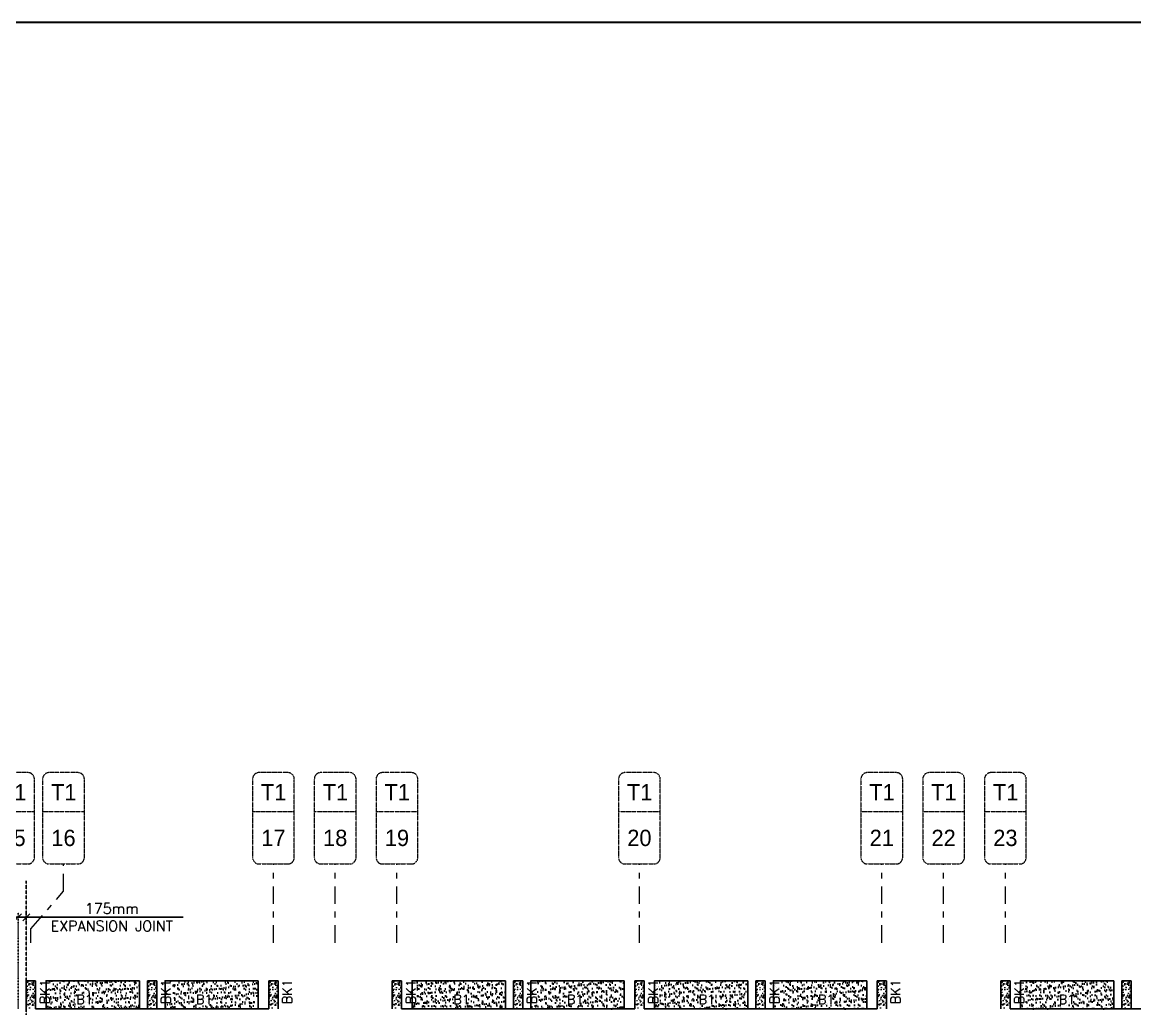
# Model space of a CAD drawing. Header units: millimetres. Extents: x 1078357 to 2594950, y -4969473 to -4636555.
# Drawn here: x 2209993 to 2233855, y -4658153 to -4636994 of the extents above; entities that cross this region are included whole.
import ezdxf
from ezdxf.enums import TextEntityAlignment as Align

# ---------------------------------------------------------------- set-up
doc = ezdxf.new("R2010")
doc.units = ezdxf.units.MM
doc.header["$PDMODE"] = 35
for name, pattern in [('CENTER', [2, 1.25, -0.25, 0.25, -0.25]), ('CONTINOUS', [0]), ('DGN STYLE 7', [8.34, 3.75, -1.67, 1.25, -1.67]), ('DOT', [0.25, 0, -0.25]), ('HIDDEN', [0.375, 0.25, -0.125]), ('New Retail block$0$CONTINOUS', [0])]:
    doc.linetypes.add(name, pattern=pattern)
doc.layers.get('0').update_dxf_attribs({"lineweight": 0})
doc.layers.get('Defpoints').update_dxf_attribs({"lineweight": 0})
for name, color, linetype, lineweight in [('A-_ANOTDIMA_D-', 6, 'Continuous', 13), ('A-_ANOTGRID_E-', 8, 'DGN STYLE 7', 13), ('Boundary', 40, 'Continuous', 30), ('GRID LINE', 8, 'Continuous', 0), ('HATCH', 8, 'Continuous', 30), ('S-NON STR RCC WALL', 8, 'Continuous', 0)]:
    doc.layers.add(name, color=color, linetype=linetype, lineweight=lineweight)
for name, color, linetype in [('B-200x650', 241, 'HIDDEN'), ('EXPANSION JOINT', 10, 'HIDDEN'), ('EXPANTION JOINT', 240, 'Continuous'), ('S-PROJECTION', 54, 'New Retail block$0$CONTINOUS')]:
    doc.layers.add(name, color=color, linetype=linetype)
doc.styles.add('Roman', font='romans')
doc.styles.add('ROMANS', font='romans.shx', dxfattribs={"width": 0.85})
doc.styles.get("Standard").update_dxf_attribs({"font": 'Adani Regular.ttf', "height": 500})
doc.dimstyles.new('HARESH', dxfattribs={"dimtxt": 150, "dimasz": 75, "dimexe": 0, "dimexo": 0, "dimgap": 25, "dimtad": 1, "dimdec": 0, "dimdsep": 46, "dimtxsty": 'Roman', "dimblk": 'OBLIQUE', "dimcen": 225, "dimdle": 25, "dimclrd": 2, "dimclre": 2, "dimclrt": 7, "dimadec": 8, "dimazin": 1, "dimtfac": 1, "dimtdec": 0, "dimtmove": 0, "dimatfit": 0, "dimfxl": 1, "dimlwd": -1, "dimlwe": -1, "dimarcsym": 0})

# ---------------------------------------------------------------- blocks, each defined once
blk = doc.blocks.new('_Oblique')
at = {"color": 0, "linetype": 'ByBlock', "lineweight": -2}
blk.add_line((-0.5, -0.5), (0.5, 0.5), dxfattribs=at)
blk = doc.blocks.new('*D1145')
at = {"layer": 'Defpoints', "color": 0, "linetype": 'CONTINOUS', "ltscale": 0.5, "transparency": 16777216}
for p in [(2210080, -4656139, 3), (2210080, -4656189), (2209905, -4658152, 0)]:
    blk.add_point(p, dxfattribs=at)
at = {"layer": 'EXPANTION JOINT', "color": 2, "linetype": 'CONTINOUS', "ltscale": 0.5, "transparency": 16777216}
for p, q in [((2209905, -4656189), (2209755, -4656189)), ((2209905, -4656189), (2210080, -4656189)), ((2210080, -4656189), (2213444, -4656189))]:
    blk.add_line(p, q, dxfattribs=at)
at = {"layer": 'EXPANTION JOINT', "color": 2, "linetype": 'DOT', "ltscale": 0.5, "transparency": 16777216}
for p, q in [((2209905, -4658152), (2209905, -4656089)), ((2210080, -4656139), (2210080, -4656289))]:
    blk.add_line(p, q, dxfattribs=at)
at = {"layer": 'EXPANTION JOINT', "color": 2, "linetype": 'CONTINOUS', "ltscale": 0.5, "transparency": 16777216, "xscale": 150, "yscale": 150, "zscale": 150}
blk.add_blockref('_Oblique', (2209905, -4656189), dxfattribs=at)
at = {"layer": 'EXPANTION JOINT', "color": 2, "linetype": 'CONTINOUS', "ltscale": 0.5, "transparency": 16777216, "xscale": 150, "yscale": 150, "zscale": 150, "rotation": 180}
blk.add_blockref('_Oblique', (2210080, -4656189), dxfattribs=at)
at = {"layer": 'EXPANTION JOINT', "color": 7, "linetype": 'CONTINOUS', "ltscale": 0.5, "transparency": 16777216, "char_height": 225, "attachment_point": 5, "style": 'Roman'}
for s, insert in [('175mm', (2211912, -4656002)), ('EXPANSION JOINT ', (2211912, -4656377))]:
    blk.add_mtext(s, dxfattribs=dict(at, insert=insert))
blk = doc.blocks.new('*D1146')
at = {"layer": 'Defpoints', "color": 0, "linetype": 'CONTINOUS', "ltscale": 0.5, "transparency": 16777216}
for p in [(2210080, -4656139, 3), (2210080, -4656189), (2209905, -4658152, 0)]:
    blk.add_point(p, dxfattribs=at)
at = {"layer": 'EXPANTION JOINT', "color": 2, "linetype": 'CONTINOUS', "ltscale": 0.5, "transparency": 16777216}
for p, q in [((2209905, -4656189), (2209755, -4656189)), ((2209905, -4656189), (2210080, -4656189)), ((2210080, -4656189), (2213444, -4656189))]:
    blk.add_line(p, q, dxfattribs=at)
at = {"layer": 'EXPANTION JOINT', "color": 2, "linetype": 'DOT', "ltscale": 0.5, "transparency": 16777216}
for p, q in [((2209905, -4658152), (2209905, -4656089)), ((2210080, -4656139), (2210080, -4656289))]:
    blk.add_line(p, q, dxfattribs=at)
at = {"layer": 'EXPANTION JOINT', "color": 2, "linetype": 'CONTINOUS', "ltscale": 0.5, "transparency": 16777216, "xscale": 150, "yscale": 150, "zscale": 150}
blk.add_blockref('_Oblique', (2209905, -4656189), dxfattribs=at)
at = {"layer": 'EXPANTION JOINT', "color": 2, "linetype": 'CONTINOUS', "ltscale": 0.5, "transparency": 16777216, "xscale": 150, "yscale": 150, "zscale": 150, "rotation": 180}
blk.add_blockref('_Oblique', (2210080, -4656189), dxfattribs=at)
at = {"layer": 'EXPANTION JOINT', "color": 7, "linetype": 'CONTINOUS', "ltscale": 0.5, "transparency": 16777216, "char_height": 225, "attachment_point": 5, "style": 'Roman'}
for s, insert in [('175mm', (2211912, -4656002)), ('EXPANSION JOINT ', (2211912, -4656377))]:
    blk.add_mtext(s, dxfattribs=dict(at, insert=insert))
blk = doc.blocks.new('Tower grid nomenclature-ex')
at = {"layer": 'A-_ANOTGRID_E-'}
blk.add_lwpolyline([(-1250, -600), (1750, -600, 0.414214), (2000, -350), (2000, 750, 0.414214), (1750, 1000), (-1250, 1000, 0.414214), (-1500, 750), (-1500, -350, 0.414214)], format="xyb", close=True, dxfattribs=at)
blk.add_lwpolyline([(0, 1000), (0, -600)], dxfattribs=at)
at = {"layer": 'A-_ANOTGRID_E-', "flags": 8}
for p in [(-1235, 400), (1788, 400)]:
    blk.add_attdef('GRID', text='', height=625, dxfattribs=at).set_placement(p, align=Align.MIDDLE_CENTER)
blk = doc.blocks.new('T1')
at = {"layer": 'GRID LINE', "linetype": 'DGN STYLE 7', "ltscale": 100, "elevation": 0}
for points in [[(84361, -31827), (84361, -31528), (85058, -30723), (85058, -30138)], [(89561, -31827), (89561, -30138)], [(90886, -31827), (90886, -30138)], [(92211, -31827), (92211, -30138)], [(97411, -31827), (97411, -30138)], [(102611, -31827), (102611, -30138)], [(103936, -31827), (103936, -30138)], [(105261, -31827), (105261, -30138)]]:
    blk.add_lwpolyline(points, dxfattribs=at)
at = {"layer": 'GRID LINE'}
ref = blk.add_blockref('Tower grid nomenclature-ex', (83874, -29018, 0), dxfattribs=dict(at, xscale=0.56, yscale=0.56, zscale=0.56, rotation=270))
ref.add_attrib('GRID', '15', dxfattribs={"layer": 'A-_ANOTGRID_E-', "height": 350}).set_placement((83986, -29578, 0), align=Align.MIDDLE_CENTER)
ref.add_attrib('GRID', 'T1', dxfattribs={"layer": 'A-_ANOTGRID_E-', "height": 350}).set_placement((83991, -28598, 0), align=Align.MIDDLE_CENTER)
ref = blk.add_blockref('Tower grid nomenclature-ex', (84946, -29018, 0), dxfattribs=dict(at, xscale=0.56, yscale=0.56, zscale=0.56, rotation=270))
ref.add_attrib('GRID', '16', dxfattribs={"layer": 'A-_ANOTGRID_E-', "height": 350}).set_placement((85058, -29578, 0), align=Align.MIDDLE_CENTER)
ref.add_attrib('GRID', 'T1', dxfattribs={"layer": 'A-_ANOTGRID_E-', "height": 350}).set_placement((85064, -28598, 0), align=Align.MIDDLE_CENTER)
ref = blk.add_blockref('Tower grid nomenclature-ex', (89449, -29018, 0), dxfattribs=dict(at, xscale=0.56, yscale=0.56, zscale=0.56, rotation=270))
ref.add_attrib('GRID', '17', dxfattribs={"layer": 'A-_ANOTGRID_E-', "height": 350}).set_placement((89561, -29578, 0), align=Align.MIDDLE_CENTER)
ref.add_attrib('GRID', 'T1', dxfattribs={"layer": 'A-_ANOTGRID_E-', "height": 350}).set_placement((89566, -28598, 0), align=Align.MIDDLE_CENTER)
ref = blk.add_blockref('Tower grid nomenclature-ex', (90774, -29018, 0), dxfattribs=dict(at, xscale=0.56, yscale=0.56, zscale=0.56, rotation=270))
ref.add_attrib('GRID', '18', dxfattribs={"layer": 'A-_ANOTGRID_E-', "height": 350}).set_placement((90886, -29578, 0), align=Align.MIDDLE_CENTER)
ref.add_attrib('GRID', 'T1', dxfattribs={"layer": 'A-_ANOTGRID_E-', "height": 350}).set_placement((90891, -28598, 0), align=Align.MIDDLE_CENTER)
ref = blk.add_blockref('Tower grid nomenclature-ex', (92099, -29018, 0), dxfattribs=dict(at, xscale=0.56, yscale=0.56, zscale=0.56, rotation=270))
ref.add_attrib('GRID', '19', dxfattribs={"layer": 'A-_ANOTGRID_E-', "height": 350}).set_placement((92211, -29578, 0), align=Align.MIDDLE_CENTER)
ref.add_attrib('GRID', 'T1', dxfattribs={"layer": 'A-_ANOTGRID_E-', "height": 350}).set_placement((92216, -28598, 0), align=Align.MIDDLE_CENTER)
ref = blk.add_blockref('Tower grid nomenclature-ex', (97299, -29018, 0), dxfattribs=dict(at, xscale=0.56, yscale=0.56, zscale=0.56, rotation=270))
ref.add_attrib('GRID', '20', dxfattribs={"layer": 'A-_ANOTGRID_E-', "height": 350}).set_placement((97411, -29578, 0), align=Align.MIDDLE_CENTER)
ref.add_attrib('GRID', 'T1', dxfattribs={"layer": 'A-_ANOTGRID_E-', "height": 350}).set_placement((97416, -28598, 0), align=Align.MIDDLE_CENTER)
ref = blk.add_blockref('Tower grid nomenclature-ex', (102499, -29018, 0), dxfattribs=dict(at, xscale=0.56, yscale=0.56, zscale=0.56, rotation=270))
ref.add_attrib('GRID', '21', dxfattribs={"layer": 'A-_ANOTGRID_E-', "height": 350}).set_placement((102611, -29578, 0), align=Align.MIDDLE_CENTER)
ref.add_attrib('GRID', 'T1', dxfattribs={"layer": 'A-_ANOTGRID_E-', "height": 350}).set_placement((102616, -28598, 0), align=Align.MIDDLE_CENTER)
ref = blk.add_blockref('Tower grid nomenclature-ex', (103824, -29018, 0), dxfattribs=dict(at, xscale=0.56, yscale=0.56, zscale=0.56, rotation=270))
ref.add_attrib('GRID', '22', dxfattribs={"layer": 'A-_ANOTGRID_E-', "height": 350}).set_placement((103936, -29578, 0), align=Align.MIDDLE_CENTER)
ref.add_attrib('GRID', 'T1', dxfattribs={"layer": 'A-_ANOTGRID_E-', "height": 350}).set_placement((103941, -28598, 0), align=Align.MIDDLE_CENTER)
ref = blk.add_blockref('Tower grid nomenclature-ex', (105149, -29018, 0), dxfattribs=dict(at, xscale=0.56, yscale=0.56, zscale=0.56, rotation=270))
ref.add_attrib('GRID', '23', dxfattribs={"layer": 'A-_ANOTGRID_E-', "height": 350}).set_placement((105261, -29578, 0), align=Align.MIDDLE_CENTER)
ref.add_attrib('GRID', 'T1', dxfattribs={"layer": 'A-_ANOTGRID_E-', "height": 350}).set_placement((105266, -28598, 0), align=Align.MIDDLE_CENTER)

msp = doc.modelspace()

# ---------------------------------------------------------------- hatches: boundary and pattern name
at = {"layer": 'HATCH'}
h = msp.add_hatch(dxfattribs=at)
h.set_pattern_fill('AR-SAND', color=8, scale=3, angle=179.97015)
h.set_pattern_definition([(37.4701541, (-706553.51, 9329417.72), (-4.7236114, 146.8264517), [0, -115.824, 0, -129.54, 0, -123.825]), (7.4701541, (-706553.51, 9329417.72), (134.9689868, 214.9772528), [0, -62.484, 0, -104.394, 0, -40.005]), (327.4701541, (-706647.24, 9329417.77), (237.2979035, 0.3075449), [0, -38.1, 0, -137.16, 0, -179.07]), (317.4701541, (-706647.24, 9329417.77), (229.1017424, 66.759465), [0, -19.05, 0, -89.916, 0, -102.87])])
h.paths.add_polyline_path([(2212505, -4657552.5), (2210505, -4657552.5), (2210505, -4658152.5), (2212505, -4658152.5)])
h = msp.add_hatch(dxfattribs=at)
h.set_pattern_fill('AR-SAND', color=8, scale=3, angle=179.97015)
h.set_pattern_definition([(37.4701541, (-709103.51, 9329417.72), (-4.7236114, 146.8264517), [0, -115.824, 0, -129.54, 0, -123.825]), (7.4701541, (-709103.51, 9329417.72), (134.9689868, 214.9772528), [0, -62.484, 0, -104.394, 0, -40.005]), (327.4701541, (-709197.24, 9329417.77), (237.2979035, 0.3075449), [0, -38.1, 0, -137.16, 0, -179.07]), (317.4701541, (-709197.24, 9329417.77), (229.1017424, 66.759465), [0, -19.05, 0, -89.916, 0, -102.87])])
h.paths.add_polyline_path([(2215055, -4657552.5), (2213055, -4657552.5), (2213055, -4658152.5), (2215055, -4658152.5)])
h = msp.add_hatch(dxfattribs=at)
h.set_pattern_fill('AR-SAND', color=8, scale=3, angle=179.97015)
h.set_pattern_definition([(37.4701541, (-714403.51, 9329417.72), (-4.7236114, 146.8264517), [0, -115.824, 0, -129.54, 0, -123.825]), (7.4701541, (-714403.51, 9329417.72), (134.9689868, 214.9772528), [0, -62.484, 0, -104.394, 0, -40.005]), (327.4701541, (-714497.24, 9329417.77), (237.2979035, 0.3075449), [0, -38.1, 0, -137.16, 0, -179.07]), (317.4701541, (-714497.24, 9329417.77), (229.1017424, 66.759465), [0, -19.05, 0, -89.916, 0, -102.87])])
h.paths.add_polyline_path([(2220355, -4657552.5), (2218355, -4657552.5), (2218355, -4658152.5), (2220355, -4658152.5)])
h = msp.add_hatch(dxfattribs=at)
h.set_pattern_fill('AR-SAND', color=8, scale=3, angle=179.97015)
h.set_pattern_definition([(37.4701541, (-716953.51, 9329417.72), (-4.7236114, 146.8264517), [0, -115.824, 0, -129.54, 0, -123.825]), (7.4701541, (-716953.51, 9329417.72), (134.9689868, 214.9772528), [0, -62.484, 0, -104.394, 0, -40.005]), (327.4701541, (-717047.24, 9329417.77), (237.2979035, 0.3075449), [0, -38.1, 0, -137.16, 0, -179.07]), (317.4701541, (-717047.24, 9329417.77), (229.1017424, 66.759465), [0, -19.05, 0, -89.916, 0, -102.87])])
h.paths.add_polyline_path([(2222905, -4657552.5), (2220905, -4657552.5), (2220905, -4658152.5), (2222905, -4658152.5)])
h = msp.add_hatch(dxfattribs=at)
h.set_pattern_fill('AR-SAND', color=8, scale=3, angle=179.97015)
h.set_pattern_definition([(37.4701541, (-719603.51, 9329417.72), (-4.7236114, 146.8264517), [0, -115.824, 0, -129.54, 0, -123.825]), (7.4701541, (-719603.51, 9329417.72), (134.9689868, 214.9772528), [0, -62.484, 0, -104.394, 0, -40.005]), (327.4701541, (-719697.24, 9329417.77), (237.2979035, 0.3075449), [0, -38.1, 0, -137.16, 0, -179.07]), (317.4701541, (-719697.24, 9329417.77), (229.1017424, 66.759465), [0, -19.05, 0, -89.916, 0, -102.87])])
h.paths.add_polyline_path([(2225555, -4657552.5), (2223555, -4657552.5), (2223555, -4658152.5), (2225555, -4658152.5)])
h = msp.add_hatch(dxfattribs=at)
h.set_pattern_fill('AR-SAND', color=8, scale=3, angle=179.97015)
h.set_pattern_definition([(37.4701541, (-722153.51, 9329417.72), (-4.7236114, 146.8264517), [0, -115.824, 0, -129.54, 0, -123.825]), (7.4701541, (-722153.51, 9329417.72), (134.9689868, 214.9772528), [0, -62.484, 0, -104.394, 0, -40.005]), (327.4701541, (-722247.24, 9329417.77), (237.2979035, 0.3075449), [0, -38.1, 0, -137.16, 0, -179.07]), (317.4701541, (-722247.24, 9329417.77), (229.1017424, 66.759465), [0, -19.05, 0, -89.916, 0, -102.87])])
h.paths.add_polyline_path([(2228105, -4657552.5), (2226105, -4657552.5), (2226105, -4658152.5), (2228105, -4658152.5)])
h = msp.add_hatch(dxfattribs=at)
h.set_pattern_fill('AR-SAND', color=8, scale=3, angle=179.97015)
h.set_pattern_definition([(37.4701541, (-727453.51, 9329417.72), (-4.7236114, 146.8264517), [0, -115.824, 0, -129.54, 0, -123.825]), (7.4701541, (-727453.51, 9329417.72), (134.9689868, 214.9772528), [0, -62.484, 0, -104.394, 0, -40.005]), (327.4701541, (-727547.24, 9329417.77), (237.2979035, 0.3075449), [0, -38.1, 0, -137.16, 0, -179.07]), (317.4701541, (-727547.24, 9329417.77), (229.1017424, 66.759465), [0, -19.05, 0, -89.916, 0, -102.87])])
h.paths.add_polyline_path([(2233405, -4657552.5), (2231405, -4657552.5), (2231405, -4658152.5), (2233405, -4658152.5)])
at = {"layer": 'S-NON STR RCC WALL'}
h = msp.add_hatch(dxfattribs=at)
h.set_pattern_fill('AR-CONC', color=256, angle=180)
h.set_pattern_definition([(50, (-6323764.87, 32897535.74), (182.184669, -15.93908554), [19.05, -209.55]), (355, (-6323764.87, 32897535.74), (-35.2434214, 191.0568452), [15.24, -167.6405842]), (100.4514447, (-6323749.69, 32897534.4), (146.9412471, 175.1177519), [16.1900088, -178.0902446]), (46.1842, (-6323764.87, 32897586.54), (271.0790409, -42.0423279), [28.575, -314.325]), (96.6355576, (-6323742.28, 32897583.03), (237.404134, 247.4261246), [24.2850231, -267.1356082]), (351.1841512, (-6323764.87, 32897586.54), (237.404134, 247.4261246), [22.859967, -251.459732]), (21, (-6323739.47, 32897573.84), (151.61439127, -102.2651982), [19.05, -209.55]), (326, (-6323739.47, 32897573.84), (61.80202835, 184.1879661), [15.24, -167.64]), (71.451445, (-6323726.84, 32897565.31), (213.4164193, 81.9227689), [16.1900088, -178.0899376]), (37.5, (-6323764.87, 32897535.736), (3.08860325, 84.55503887), [0, -165.608, 0, -170.18, 0, -168.275]), (7.5, (-6323764.87, 32897535.74), (66.8196625, 100.18057482), [0, -97.028, 0, -161.798, 0, -64.135]), (327.5, (-6323821.514, 32897535.736), (135.59059517, -5.72874399), [0, -63.5, 0, -198.12, 0, -262.89]), (317.5, (-6323846.91, 32897535.74), (148.1291814, 25.42649103), [0, -82.55, 0, -131.572, 0, -186.69])])
h.paths.add_polyline_path([(2210279.9, -4658152.5), (2210279.9, -4657552.5), (2210079.9, -4657552.5), (2210079.9, -4658152.5), (2210279.9, -4658152.5)], is_closed=False)
h = msp.add_hatch(dxfattribs=at)
h.set_pattern_fill('AR-CONC', color=256, angle=180)
h.set_pattern_definition([(50, (-6321164.85, 32897535.69), (182.184669, -15.93908554), [19.05, -209.55]), (355, (-6321164.85, 32897535.7), (-35.2434214, 191.0568452), [15.24, -167.6405842]), (100.4514447, (-6321149.67, 32897534.36), (146.9412471, 175.1177519), [16.1900088, -178.0902446]), (46.1842, (-6321164.85, 32897586.5), (271.0790409, -42.0423279), [28.575, -314.325]), (96.6355576, (-6321142.26, 32897583), (237.404134, 247.4261246), [24.2850231, -267.1356082]), (351.1841512, (-6321164.85, 32897586.5), (237.404134, 247.4261246), [22.859967, -251.459732]), (21, (-6321139.45, 32897573.79), (151.61439127, -102.2651982), [19.05, -209.55]), (326, (-6321139.45, 32897573.8), (61.80202835, 184.1879661), [15.24, -167.64]), (71.451445, (-6321126.82, 32897565.27), (213.4164193, 81.9227689), [16.1900088, -178.0899376]), (37.5, (-6321164.85, 32897535.69), (3.08860325, 84.55503887), [0, -165.608, 0, -170.18, 0, -168.275]), (7.5, (-6321164.85, 32897535.69), (66.8196625, 100.18057482), [0, -97.028, 0, -161.798, 0, -64.135]), (327.5, (-6321221.494, 32897535.69), (135.59059517, -5.72874399), [0, -63.5, 0, -198.12, 0, -262.89]), (317.5, (-6321246.89, 32897535.69), (148.1291814, 25.42649103), [0, -82.55, 0, -131.572, 0, -186.69])])
h.paths.add_polyline_path([(2212879.9, -4658152.5), (2212879.9, -4657552.5), (2212679.9, -4657552.5), (2212679.9, -4658152.5), (2212879.9, -4658152.5)], is_closed=False)
h = msp.add_hatch(dxfattribs=at)
h.set_pattern_fill('AR-CONC', color=256, angle=180)
h.set_pattern_definition([(50, (-6318564.87, 32897535.73), (182.184669, -15.93908554), [19.05, -209.55]), (355, (-6318564.87, 32897535.73), (-35.2434214, 191.0568452), [15.24, -167.6405842]), (100.4514447, (-6318549.69, 32897534.4), (146.9412471, 175.1177519), [16.1900088, -178.0902446]), (46.1842, (-6318564.87, 32897586.53), (271.0790409, -42.0423279), [28.575, -314.325]), (96.6355576, (-6318542.28, 32897583.03), (237.404134, 247.4261246), [24.2850231, -267.1356082]), (351.1841512, (-6318564.87, 32897586.53), (237.404134, 247.4261246), [22.859967, -251.459732]), (21, (-6318539.47, 32897573.83), (151.61439127, -102.2651982), [19.05, -209.55]), (326, (-6318539.47, 32897573.83), (61.80202835, 184.1879661), [15.24, -167.64]), (71.451445, (-6318526.84, 32897565.3), (213.4164193, 81.9227689), [16.1900088, -178.0899376]), (37.5, (-6318564.87, 32897535.73), (3.08860325, 84.55503887), [0, -165.608, 0, -170.18, 0, -168.275]), (7.5, (-6318564.87, 32897535.73), (66.8196625, 100.18057482), [0, -97.028, 0, -161.798, 0, -64.135]), (327.5, (-6318621.514, 32897535.73), (135.59059517, -5.72874399), [0, -63.5, 0, -198.12, 0, -262.89]), (317.5, (-6318646.91, 32897535.73), (148.1291814, 25.42649103), [0, -82.55, 0, -131.572, 0, -186.69])])
h.paths.add_polyline_path([(2215479.9, -4658152.5), (2215479.9, -4657552.5), (2215279.9, -4657552.5), (2215279.9, -4658152.5), (2215479.9, -4658152.5)], is_closed=False)
h = msp.add_hatch(dxfattribs=at)
h.set_pattern_fill('AR-CONC', color=256, angle=180)
h.set_pattern_definition([(50, (-6315914.85, 32897535.69), (182.184669, -15.93908554), [19.05, -209.55]), (355, (-6315914.85, 32897535.7), (-35.2434214, 191.0568452), [15.24, -167.6405842]), (100.4514447, (-6315899.67, 32897534.36), (146.9412471, 175.1177519), [16.1900088, -178.0902446]), (46.1842, (-6315914.85, 32897586.5), (271.0790409, -42.0423279), [28.575, -314.325]), (96.6355576, (-6315892.26, 32897583), (237.404134, 247.4261246), [24.2850231, -267.1356082]), (351.1841512, (-6315914.85, 32897586.5), (237.404134, 247.4261246), [22.859967, -251.459732]), (21, (-6315889.45, 32897573.79), (151.61439127, -102.2651982), [19.05, -209.55]), (326, (-6315889.45, 32897573.8), (61.80202835, 184.1879661), [15.24, -167.64]), (71.451445, (-6315876.82, 32897565.27), (213.4164193, 81.9227689), [16.1900088, -178.0899376]), (37.5, (-6315914.85, 32897535.69), (3.08860325, 84.55503887), [0, -165.608, 0, -170.18, 0, -168.275]), (7.5, (-6315914.85, 32897535.69), (66.8196625, 100.18057482), [0, -97.028, 0, -161.798, 0, -64.135]), (327.5, (-6315971.494, 32897535.69), (135.59059517, -5.72874399), [0, -63.5, 0, -198.12, 0, -262.89]), (317.5, (-6315996.89, 32897535.69), (148.1291814, 25.42649103), [0, -82.55, 0, -131.572, 0, -186.69])])
h.paths.add_polyline_path([(2218129.9, -4658152.5), (2218129.9, -4657552.5), (2217929.9, -4657552.5), (2217929.9, -4658152.5), (2218129.9, -4658152.5)], is_closed=False)
h = msp.add_hatch(dxfattribs=at)
h.set_pattern_fill('AR-CONC', color=256, angle=180)
h.set_pattern_definition([(50, (-6313314.87, 32897535.7), (182.184669, -15.93908554), [19.05, -209.55]), (355, (-6313314.87, 32897535.7), (-35.2434214, 191.0568452), [15.24, -167.6405842]), (100.4514447, (-6313299.69, 32897534.37), (146.9412471, 175.1177519), [16.1900088, -178.0902446]), (46.1842, (-6313314.87, 32897586.5), (271.0790409, -42.0423279), [28.575, -314.325]), (96.6355576, (-6313292.28, 32897583), (237.404134, 247.4261246), [24.2850231, -267.1356082]), (351.1841512, (-6313314.87, 32897586.5), (237.404134, 247.4261246), [22.859967, -251.459732]), (21, (-6313289.47, 32897573.8), (151.61439127, -102.2651982), [19.05, -209.55]), (326, (-6313289.47, 32897573.8), (61.80202835, 184.1879661), [15.24, -167.64]), (71.451445, (-6313276.84, 32897565.27), (213.4164193, 81.9227689), [16.1900088, -178.0899376]), (37.5, (-6313314.87, 32897535.696), (3.08860325, 84.55503887), [0, -165.608, 0, -170.18, 0, -168.275]), (7.5, (-6313314.87, 32897535.7), (66.8196625, 100.18057482), [0, -97.028, 0, -161.798, 0, -64.135]), (327.5, (-6313371.514, 32897535.696), (135.59059517, -5.72874399), [0, -63.5, 0, -198.12, 0, -262.89]), (317.5, (-6313396.91, 32897535.7), (148.1291814, 25.42649103), [0, -82.55, 0, -131.572, 0, -186.69])])
h.paths.add_polyline_path([(2220729.9, -4658152.5), (2220729.9, -4657552.5), (2220529.9, -4657552.5), (2220529.9, -4658152.5), (2220729.9, -4658152.5)], is_closed=False)
h = msp.add_hatch(dxfattribs=at)
h.set_pattern_fill('AR-CONC', color=256, angle=180)
h.set_pattern_definition([(50, (-6310714.87, 32897535.72), (182.184669, -15.93908554), [19.05, -209.55]), (355, (-6310714.87, 32897535.72), (-35.2434214, 191.0568452), [15.24, -167.6405842]), (100.4514447, (-6310699.69, 32897534.4), (146.9412471, 175.1177519), [16.1900088, -178.0902446]), (46.1842, (-6310714.87, 32897586.52), (271.0790409, -42.0423279), [28.575, -314.325]), (96.6355576, (-6310692.28, 32897583.02), (237.404134, 247.4261246), [24.2850231, -267.1356082]), (351.1841512, (-6310714.87, 32897586.52), (237.404134, 247.4261246), [22.859967, -251.459732]), (21, (-6310689.47, 32897573.82), (151.61439127, -102.2651982), [19.05, -209.55]), (326, (-6310689.47, 32897573.82), (61.80202835, 184.1879661), [15.24, -167.64]), (71.451445, (-6310676.84, 32897565.3), (213.4164193, 81.9227689), [16.1900088, -178.0899376]), (37.5, (-6310714.87, 32897535.72), (3.08860325, 84.55503887), [0, -165.608, 0, -170.18, 0, -168.275]), (7.5, (-6310714.87, 32897535.72), (66.8196625, 100.18057482), [0, -97.028, 0, -161.798, 0, -64.135]), (327.5, (-6310771.514, 32897535.72), (135.59059517, -5.72874399), [0, -63.5, 0, -198.12, 0, -262.89]), (317.5, (-6310796.91, 32897535.72), (148.1291814, 25.42649103), [0, -82.55, 0, -131.572, 0, -186.69])])
h.paths.add_polyline_path([(2223329.9, -4658152.5), (2223329.9, -4657552.5), (2223129.9, -4657552.5), (2223129.9, -4658152.5), (2223329.9, -4658152.5)], is_closed=False)
h = msp.add_hatch(dxfattribs=at)
h.set_pattern_fill('AR-CONC', color=256, angle=180)
h.set_pattern_definition([(50, (-6308114.85, 32897535.69), (182.184669, -15.93908554), [19.05, -209.55]), (355, (-6308114.85, 32897535.7), (-35.2434214, 191.0568452), [15.24, -167.6405842]), (100.4514447, (-6308099.67, 32897534.36), (146.9412471, 175.1177519), [16.1900088, -178.0902446]), (46.1842, (-6308114.85, 32897586.5), (271.0790409, -42.0423279), [28.575, -314.325]), (96.6355576, (-6308092.26, 32897583), (237.404134, 247.4261246), [24.2850231, -267.1356082]), (351.1841512, (-6308114.85, 32897586.5), (237.404134, 247.4261246), [22.859967, -251.459732]), (21, (-6308089.45, 32897573.79), (151.61439127, -102.2651982), [19.05, -209.55]), (326, (-6308089.45, 32897573.8), (61.80202835, 184.1879661), [15.24, -167.64]), (71.451445, (-6308076.82, 32897565.27), (213.4164193, 81.9227689), [16.1900088, -178.0899376]), (37.5, (-6308114.85, 32897535.69), (3.08860325, 84.55503887), [0, -165.608, 0, -170.18, 0, -168.275]), (7.5, (-6308114.85, 32897535.69), (66.8196625, 100.18057482), [0, -97.028, 0, -161.798, 0, -64.135]), (327.5, (-6308171.494, 32897535.69), (135.59059517, -5.72874399), [0, -63.5, 0, -198.12, 0, -262.89]), (317.5, (-6308196.89, 32897535.69), (148.1291814, 25.42649103), [0, -82.55, 0, -131.572, 0, -186.69])])
h.paths.add_polyline_path([(2225929.9, -4658152.5), (2225929.9, -4657552.5), (2225729.9, -4657552.5), (2225729.9, -4658152.5), (2225929.9, -4658152.5)], is_closed=False)
h = msp.add_hatch(dxfattribs=at)
h.set_pattern_fill('AR-CONC', color=256, angle=180)
h.set_pattern_definition([(50, (-6305514.85, 32897535.69), (182.184669, -15.93908554), [19.05, -209.55]), (355, (-6305514.85, 32897535.7), (-35.2434214, 191.0568452), [15.24, -167.6405842]), (100.4514447, (-6305499.67, 32897534.36), (146.9412471, 175.1177519), [16.1900088, -178.0902446]), (46.1842, (-6305514.85, 32897586.5), (271.0790409, -42.0423279), [28.575, -314.325]), (96.6355576, (-6305492.26, 32897583), (237.404134, 247.4261246), [24.2850231, -267.1356082]), (351.1841512, (-6305514.85, 32897586.5), (237.404134, 247.4261246), [22.859967, -251.459732]), (21, (-6305489.45, 32897573.79), (151.61439127, -102.2651982), [19.05, -209.55]), (326, (-6305489.45, 32897573.8), (61.80202835, 184.1879661), [15.24, -167.64]), (71.451445, (-6305476.82, 32897565.27), (213.4164193, 81.9227689), [16.1900088, -178.0899376]), (37.5, (-6305514.85, 32897535.69), (3.08860325, 84.55503887), [0, -165.608, 0, -170.18, 0, -168.275]), (7.5, (-6305514.85, 32897535.69), (66.8196625, 100.18057482), [0, -97.028, 0, -161.798, 0, -64.135]), (327.5, (-6305571.494, 32897535.69), (135.59059517, -5.72874399), [0, -63.5, 0, -198.12, 0, -262.89]), (317.5, (-6305596.89, 32897535.69), (148.1291814, 25.42649103), [0, -82.55, 0, -131.572, 0, -186.69])])
h.paths.add_polyline_path([(2228529.9, -4658152.5), (2228529.9, -4657552.5), (2228329.9, -4657552.5), (2228329.9, -4658152.5), (2228529.9, -4658152.5)], is_closed=False)
h = msp.add_hatch(dxfattribs=at)
h.set_pattern_fill('AR-CONC', color=256, angle=180)
h.set_pattern_definition([(50, (-6302864.85, 32897535.69), (182.184669, -15.93908554), [19.05, -209.55]), (355, (-6302864.85, 32897535.7), (-35.2434214, 191.0568452), [15.24, -167.6405842]), (100.4514447, (-6302849.67, 32897534.36), (146.9412471, 175.1177519), [16.1900088, -178.0902446]), (46.1842, (-6302864.85, 32897586.5), (271.0790409, -42.0423279), [28.575, -314.325]), (96.6355576, (-6302842.26, 32897583), (237.404134, 247.4261246), [24.2850231, -267.1356082]), (351.1841512, (-6302864.85, 32897586.5), (237.404134, 247.4261246), [22.859967, -251.459732]), (21, (-6302839.45, 32897573.79), (151.61439127, -102.2651982), [19.05, -209.55]), (326, (-6302839.45, 32897573.8), (61.80202835, 184.1879661), [15.24, -167.64]), (71.451445, (-6302826.82, 32897565.27), (213.4164193, 81.9227689), [16.1900088, -178.0899376]), (37.5, (-6302864.85, 32897535.69), (3.08860325, 84.55503887), [0, -165.608, 0, -170.18, 0, -168.275]), (7.5, (-6302864.85, 32897535.69), (66.8196625, 100.18057482), [0, -97.028, 0, -161.798, 0, -64.135]), (327.5, (-6302921.494, 32897535.69), (135.59059517, -5.72874399), [0, -63.5, 0, -198.12, 0, -262.89]), (317.5, (-6302946.89, 32897535.69), (148.1291814, 25.42649103), [0, -82.55, 0, -131.572, 0, -186.69])])
h.paths.add_polyline_path([(2231179.9, -4658152.5), (2231179.9, -4657552.5), (2230979.9, -4657552.5), (2230979.9, -4658152.5), (2231179.9, -4658152.5)], is_closed=False)
h = msp.add_hatch(dxfattribs=at)
h.set_pattern_fill('AR-CONC', color=256, angle=180)
h.set_pattern_definition([(50, (-6300264.87, 32897535.7), (182.184669, -15.93908554), [19.05, -209.55]), (355, (-6300264.87, 32897535.7), (-35.2434214, 191.0568452), [15.24, -167.6405842]), (100.4514447, (-6300249.69, 32897534.37), (146.9412471, 175.1177519), [16.1900088, -178.0902446]), (46.1842, (-6300264.87, 32897586.5), (271.0790409, -42.0423279), [28.575, -314.325]), (96.6355576, (-6300242.28, 32897583), (237.404134, 247.4261246), [24.2850231, -267.1356082]), (351.1841512, (-6300264.87, 32897586.5), (237.404134, 247.4261246), [22.859967, -251.459732]), (21, (-6300239.47, 32897573.8), (151.61439127, -102.2651982), [19.05, -209.55]), (326, (-6300239.47, 32897573.8), (61.80202835, 184.1879661), [15.24, -167.64]), (71.451445, (-6300226.84, 32897565.27), (213.4164193, 81.9227689), [16.1900088, -178.0899376]), (37.5, (-6300264.87, 32897535.696), (3.08860325, 84.55503887), [0, -165.608, 0, -170.18, 0, -168.275]), (7.5, (-6300264.87, 32897535.7), (66.8196625, 100.18057482), [0, -97.028, 0, -161.798, 0, -64.135]), (327.5, (-6300321.514, 32897535.696), (135.59059517, -5.72874399), [0, -63.5, 0, -198.12, 0, -262.89]), (317.5, (-6300346.91, 32897535.7), (148.1291814, 25.42649103), [0, -82.55, 0, -131.572, 0, -186.69])])
h.paths.add_polyline_path([(2233779.9, -4658152.5), (2233779.9, -4657552.5), (2233579.9, -4657552.5), (2233579.9, -4658152.5), (2233779.9, -4658152.5)], is_closed=False)

# ---------------------------------------------------------------- linework, layer by layer
at = {"layer": 'B-200x650', "linetype": 'CONTINOUS', "ltscale": 700}
for p, q in [((2210279.9, -4657552.5, 0), (2210079.9, -4657552.5, 0)), ((2210079.9, -4657552.5, 0), (2210079.9, -4658152.5, 0)), ((2210279.9, -4658152.5, 0), (2210279.9, -4657552.5, 0)), ((2212879.9, -4657552.5, 0), (2212679.9, -4657552.5, 0)), ((2212679.9, -4657552.5, 0), (2212679.9, -4658152.5, 0)), ((2212879.9, -4658152.5, 0), (2212879.9, -4657552.5, 0)), ((2215479.9, -4657552.5, 0), (2215279.9, -4657552.5, 0)), ((2215279.9, -4657552.5, 0), (2215279.9, -4658152.5, 0)), ((2215479.9, -4658152.5, 0), (2215479.9, -4657552.5, 0)), ((2218129.9, -4657552.5, 0), (2217929.9, -4657552.5, 0)), ((2217929.9, -4657552.5, 0), (2217929.9, -4658152.5, 0)), ((2218129.9, -4658152.5, 0), (2218129.9, -4657552.5, 0)), ((2220729.9, -4657552.5, 0), (2220529.9, -4657552.5, 0)), ((2220529.9, -4657552.5, 0), (2220529.9, -4658152.5, 0)), ((2220729.9, -4658152.5, 0), (2220729.9, -4657552.5, 0)), ((2223329.9, -4657552.5, 0), (2223129.9, -4657552.5, 0)), ((2223129.9, -4657552.5, 0), (2223129.9, -4658152.5, 0)), ((2223329.9, -4658152.5, 0), (2223329.9, -4657552.5, 0)), ((2225929.9, -4657552.5, 0), (2225729.9, -4657552.5, 0)), ((2225729.9, -4657552.5, 0), (2225729.9, -4658152.5, 0)), ((2225929.9, -4658152.5, 0), (2225929.9, -4657552.5, 0)), ((2228529.9, -4657552.5, 0), (2228329.9, -4657552.5, 0)), ((2228329.9, -4657552.5, 0), (2228329.9, -4658152.5, 0)), ((2228529.9, -4658152.5, 0), (2228529.9, -4657552.5, 0)), ((2231179.9, -4657552.5, 0), (2230979.9, -4657552.5, 0)), ((2230979.9, -4657552.5, 0), (2230979.9, -4658152.5, 0)), ((2231179.9, -4658152.5, 0), (2231179.9, -4657552.5, 0)), ((2233779.9, -4657552.5, 0), (2233579.9, -4657552.5, 0)), ((2233579.9, -4657552.5, 0), (2233579.9, -4658152.5, 0)), ((2233779.9, -4658152.5, 0), (2233779.9, -4657552.5, 0)), ((2215280, -4658152.5, 0), (2210280, -4658152.5, 0)), ((2223130, -4658152.5, 0), (2218130, -4658152.5, 0)), ((2228330, -4658152.5, 0), (2223330, -4658152.5, 0)), ((2236180, -4658152.5, 0), (2231180, -4658152.5, 0))]:
    msp.add_line(p, q, dxfattribs=at)
at = {"layer": 'Boundary', "ltscale": 700, "elevation": 0}
msp.add_lwpolyline([(2156000.8, -4636994.1), (2260152.3, -4636994.1), (2260152.3, -4685834.5), (2156000.8, -4685834.5)], close=True, dxfattribs=at)
at = {"layer": 'EXPANSION JOINT'}
msp.add_line((2210079.8, -4655412.5, 0), (2210079.8, -4675745.1, 0), dxfattribs=at)
msp.add_line((2210079.8, -4655412.5, 0), (2210079.8, -4675745.1, 0), dxfattribs=at)
at = {"layer": 'S-PROJECTION', "elevation": 0}
for points in [[(2212505, -4657552.5), (2210505, -4657552.5), (2210505, -4658152.5), (2212505, -4658152.5)], [(2215055, -4657552.5), (2213055, -4657552.5), (2213055, -4658152.5), (2215055, -4658152.5)], [(2220355, -4657552.5), (2218355, -4657552.5), (2218355, -4658152.5), (2220355, -4658152.5)], [(2222905, -4657552.5), (2220905, -4657552.5), (2220905, -4658152.5), (2222905, -4658152.5)], [(2225555, -4657552.5), (2223555, -4657552.5), (2223555, -4658152.5), (2225555, -4658152.5)], [(2228105, -4657552.5), (2226105, -4657552.5), (2226105, -4658152.5), (2228105, -4658152.5)], [(2233405, -4657552.5), (2231405, -4657552.5), (2231405, -4658152.5), (2233405, -4658152.5)]]:
    msp.add_lwpolyline(points, close=True, dxfattribs=at)

# ---------------------------------------------------------------- block references
at = {"layer": 'A-_ANOTDIMA_D-', "color": 2, "linetype": 'CENTER', "ltscale": 700}
msp.add_blockref('T1', (2125819, -4624909.8, 0), dxfattribs=at)

# ---------------------------------------------------------------- texts
at = {"layer": 'B-200x650', "linetype": 'CONTINOUS', "ltscale": 700, "style": 'ROMANS'}
for p in [(2210575.6, -4658052.1, 50), (2213175.6, -4658052.1, 50), (2215775.6, -4658052.1, 50), (2218425.6, -4658052.1, 50), (2221025.6, -4658052.2, 50), (2223625.6, -4658052.1, 50), (2226225.6, -4658052.2, 50), (2228825.6, -4658052.1, 50), (2231475.6, -4658052.1, 50)]:
    msp.add_text('BK1', height=200, rotation=90, dxfattribs=at).set_placement(p)
at = {"layer": 'B-200x650', "linetype": 'HIDDEN', "ltscale": 500, "style": 'ROMANS'}
for p in [(2211153.5, -4658052.2, -2.7), (2213718.3, -4658052.2, -2.7), (2219236.7, -4658052.2, -2.7), (2221675.6, -4658052.2, -2.7), (2224502.3, -4658052.2, -2.7), (2227062.3, -4658052.2, -2.7), (2232224.7, -4658052.2, -2.7)]:
    msp.add_text('B1', height=200, rotation=359.99906, dxfattribs=at).set_placement(p)

# ---------------------------------------------------------------- dimensions: what is measured, and where the dimension line sits
at = {"layer": 'EXPANTION JOINT', "linetype": 'CONTINOUS', "ltscale": 0.5}
for picture in ['*D1145', '*D1146']:
    dim = msp.add_linear_dim(base=(2210079.8, -4656189.3, -2.8), p1=(2209904.9, -4658152.2, -2.8), p2=(2210079.8, -4656138.9, 0), text='175mm\\XEXPANSION JOINT ', dimstyle='HARESH', override={"dimtxt": 225, "dimasz": 150, "dimexe": 100, "dimgap": 75, "dimtxsty": 'Roman', "dimdle": 1, "dimfxl": 500, "dimarcsym": 1}, dxfattribs=at)
    dim.commit()
    dim.dimension.update_dxf_attribs({"geometry": picture, "text_midpoint": (2211912, -4656189.3, -2.8)})

doc.saveas('drawing.dxf')
